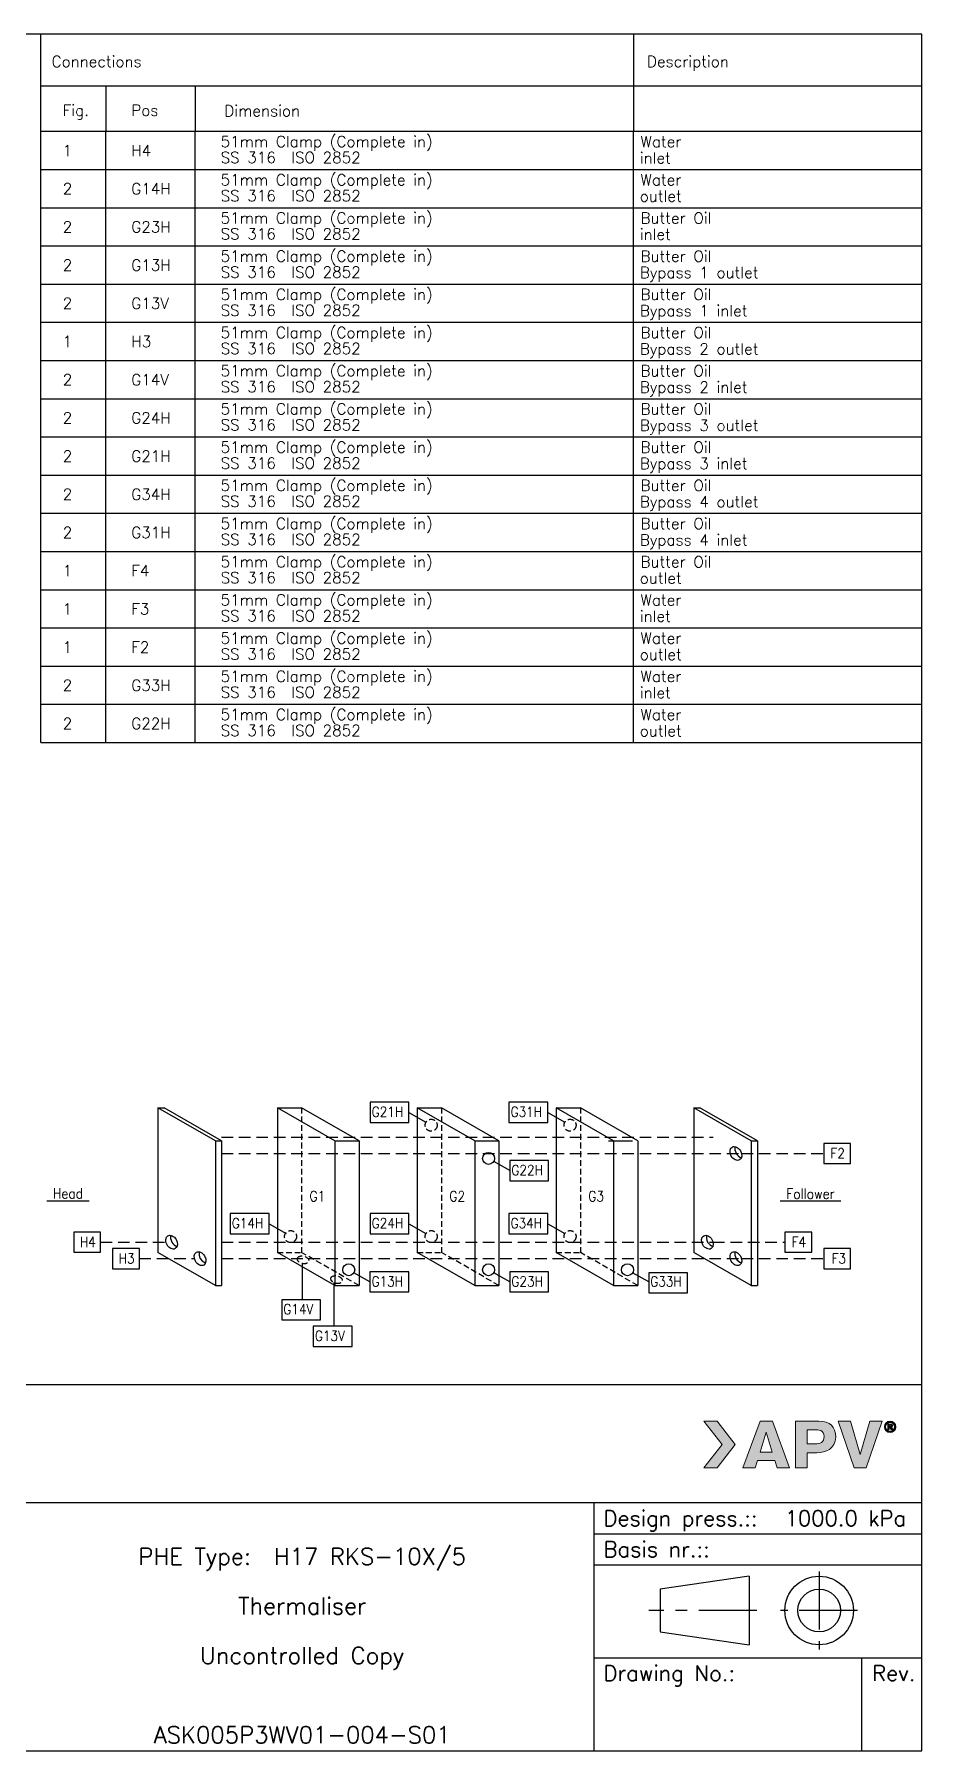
# Model space of a CAD drawing. Extents: x -206 to 10250, y 32 to 7175.
# Drawn here: x 6669 to 10250, y 250 to 7175 of the extents above; entities that cross this region are included whole.
import ezdxf
from ezdxf.enums import TextEntityAlignment as Align

# ---------------------------------------------------------------- set-up
doc = ezdxf.new("R2010")
doc.units = 0
doc.header["$LTSCALE"] = 187.5
for name, pattern in [('CENTER', [2, 1.25, -0.25, 0.25, -0.25]), ('DOGSL_1', [0]), ('HIDDEN', [0.375, 0.25, -0.125]), ('HIDDEN2', [0.1875, 0.125, -0.0625])]:
    doc.linetypes.add(name, pattern=pattern)
doc.layers.get('0').update_dxf_attribs({"linetype": 'CONTINUOUS'})
for name, color, linetype in [('1STGRID', 4, 'CONTINUOUS'), ('2NDGRID', 4, 'CONTINUOUS'), ('3RDGRID', 4, 'CONTINUOUS'), ('csl', 1, 'CENTER'), ('dim', 1, 'CONTINUOUS'), ('F2', 7, 'CONTINUOUS'), ('F3', 7, 'CONTINUOUS'), ('F4', 7, 'CONTINUOUS'), ('fsl', 3, 'CONTINUOUS'), ('G13H', 5, 'CONTINUOUS'), ('G13V', 5, 'CONTINUOUS'), ('G14H', 5, 'CONTINUOUS'), ('G14V', 5, 'CONTINUOUS'), ('G21H', 5, 'CONTINUOUS'), ('G22H', 5, 'CONTINUOUS'), ('G23H', 5, 'CONTINUOUS'), ('G24H', 5, 'CONTINUOUS'), ('G31H', 5, 'CONTINUOUS'), ('G33H', 5, 'CONTINUOUS'), ('G34H', 5, 'CONTINUOUS'), ('H3', 7, 'CONTINUOUS'), ('H4', 7, 'CONTINUOUS'), ('HECONNTABLE', 2, 'CONTINUOUS'), ('Layer 1', 7, 'CONTINUOUS'), ('MAINFRAME', 7, 'CONTINUOUS'), ('PHANTOM', 7, 'CONTINUOUS'), ('SECTION4', 7, 'CONTINUOUS'), ('text', 2, 'CONTINUOUS'), ('TITLEBLOCK', 7, 'CONTINUOUS')]:
    doc.layers.add(name, color=color, linetype=linetype)
doc.layers.get('0').freeze()
doc.styles.add('ROMANS', font='romans')
doc.styles.add('SIMPLEX', font='ROMANS.SHX')
doc.styles.get("Standard").update_dxf_attribs({"font": 'romans'})

# ---------------------------------------------------------------- blocks, each defined once
blk = doc.blocks.new('SECTION4')
at = {"color": 1, "linetype": 'HIDDEN'}
for p, q in [((705.6, 248.5), (2689.2, 248.5)), ((705.6, 182.1), (2804.1, 182.1)), ((705.6, -176.1), (2689.2, -175.8)), ((705.6, -242.1), (2804.1, -242.1))]:
    blk.add_line(p, q, dxfattribs=at)
at = {"layer": '1STGRID', "color": 3}
for p, q in [((931.1, 366.6), (931.1, -217.2)), ((1162.9, 232.8), (931.1, 366.6)), ((931.1, 366.6), (1028.8, 366.6)), ((1260.6, 232.8), (1028.8, 366.6)), ((1162.9, 232.8), (1162.9, -351)), ((1162.9, 232.8), (1260.6, 232.8)), ((1260.6, 232.8), (1260.6, -351)), ((1162.9, -351), (931.1, -217.2)), ((1162.9, -351), (1260.6, -351))]:
    blk.add_line(p, q, dxfattribs=at)
at = {"layer": '1STGRID', "color": 6, "linetype": 'HIDDEN2'}
for p in [(1028.8, 366.6), (931.1, -217.2), (1260.6, -351)]:
    blk.add_line(p, (1028.8, -217.2), dxfattribs=at)
at = {"layer": '2NDGRID', "color": 3}
for p, q in [((1495.5, 366.6), (1593.2, 366.6)), ((1727.3, 232.8), (1495.5, 366.6)), ((1495.5, 366.6), (1495.5, -217.2)), ((1824.9, 232.8), (1593.2, 366.6)), ((1727.3, 232.8), (1727.3, -351)), ((1727.3, 232.8), (1824.9, 232.8)), ((1824.9, 232.8), (1824.9, -351)), ((1727.3, -351), (1495.5, -217.2)), ((1727.3, -351), (1824.9, -351))]:
    blk.add_line(p, q, dxfattribs=at)
at = {"layer": '2NDGRID', "color": 6, "linetype": 'HIDDEN2'}
for p in [(1593.2, 366.6), (1495.5, -217.2), (1824.9, -351)]:
    blk.add_line(p, (1593.2, -217.2), dxfattribs=at)
at = {"layer": '3RDGRID', "color": 3}
for p, q in [((2056, 366.6), (2056, -217.2)), ((2287.8, 232.8), (2056, 366.6)), ((2056, 366.6), (2153.7, 366.6)), ((2385.4, 232.8), (2153.7, 366.6)), ((2266.7, 232.8), (2364.4, 232.8)), ((2287.8, 232.8), (2287.8, -351)), ((2385.4, 232.8), (2385.4, -351)), ((2287.8, -351), (2056, -217.2)), ((2287.8, -351), (2385.4, -351))]:
    blk.add_line(p, q, dxfattribs=at)
at = {"layer": '3RDGRID', "color": 6, "linetype": 'HIDDEN2'}
for p in [(2153.7, 366.6), (2056, -217.2), (2385.4, -351)]:
    blk.add_line(p, (2153.7, -217.2), dxfattribs=at)
at = {"layer": 'F2', "color": 6, "linetype": 'HIDDEN'}
blk.add_line((2804.1, 182.1), (3135.8, 182.1), dxfattribs=at)
at = {"layer": 'F2', "color": 6}
blk.add_lwpolyline([(3135.8, 222.7), (3135.8, 141.5), (3243.8, 141.5), (3243.8, 222.7)], close=True, dxfattribs=at)
at = {"layer": 'F2', "color": 3}
blk.add_ellipse((2781.3, 182.1), major_axis=(-15, 25.9), ratio=0.712585, dxfattribs=at)
blk.add_ellipse((2800.8, 193.4), major_axis=(-15, 25.9), ratio=0.712585, start_param=0.554103, end_param=2.58749, dxfattribs=at)
at = {"layer": 'F3', "color": 6, "linetype": 'HIDDEN'}
blk.add_line((2804.1, -242.1), (3135.8, -242.1), dxfattribs=at)
at = {"layer": 'F3', "color": 6}
blk.add_lwpolyline([(3135.8, -201.5), (3135.8, -282.7), (3243.8, -282.7), (3243.8, -201.5)], close=True, dxfattribs=at)
at = {"layer": 'F3', "color": 3}
blk.add_ellipse((2781.3, -242.1), major_axis=(-15, 25.9), ratio=0.712585, dxfattribs=at)
blk.add_ellipse((2800.8, -230.9), major_axis=(-15, 25.9), ratio=0.712585, start_param=0.554103, end_param=2.58749, dxfattribs=at)
at = {"layer": 'F4', "color": 6, "linetype": 'HIDDEN'}
blk.add_line((2689.2, -175.8), (2979.4, -175.8), dxfattribs=at)
at = {"layer": 'F4', "color": 6}
blk.add_lwpolyline([(2979.4, -135.2), (2979.4, -216.4), (3087.4, -216.4), (3087.4, -135.2)], close=True, dxfattribs=at)
at = {"layer": 'F4', "color": 3}
blk.add_ellipse((2666.4, -175.8), major_axis=(-15, 25.9), ratio=0.712585, dxfattribs=at)
blk.add_ellipse((2685.9, -164.5), major_axis=(-15, 25.9), ratio=0.712585, start_param=0.554103, end_param=2.58749, dxfattribs=at)
at = {"layer": 'G13H', "color": 5}
blk.add_line((1304.5, -336.2), (1239.9, -298.9), dxfattribs=at)
at = {"layer": 'G13H', "color": 6}
blk.add_lwpolyline([(1304.5, -295.7), (1304.5, -376.8), (1461.2, -376.8), (1461.2, -295.7)], close=True, dxfattribs=at)
at = {"layer": 'G13H', "color": 3}
blk.add_circle((1219, -286.9), 24.2, dxfattribs=at)
at = {"layer": 'G13V', "color": 5}
blk.add_line((1159, -339), (1159, -515.1), dxfattribs=at)
at = {"layer": 'G13V', "color": 6}
blk.add_lwpolyline([(1075.8, -515.1), (1075.8, -596.2), (1232.5, -596.2), (1232.5, -515.1)], close=True, dxfattribs=at)
at = {"layer": 'G13V', "color": 6, "linetype": 'HIDDEN2'}
blk.add_ellipse((1169.7, -326.8), major_axis=(-22.7, 6.2), ratio=0.650222, dxfattribs=at)
at = {"layer": 'G14H', "color": 6}
for p, q in [((740.7, -60.6), (740.7, -141.7)), ((897.4, -60.6), (740.7, -60.6)), ((897.4, -141.7), (897.4, -60.6)), ((740.7, -141.7), (897.4, -141.7))]:
    blk.add_line(p, q, dxfattribs=at)
at = {"layer": 'G14H', "color": 5}
blk.add_line((897.4, -101.2), (966.3, -141), dxfattribs=at)
at = {"layer": 'G14H', "color": 6, "linetype": 'HIDDEN2'}
blk.add_circle((984.1, -153.1), 24.2, dxfattribs=at)
at = {"layer": 'G14V', "color": 5}
blk.add_line((1031.6, -262.7), (1031.6, -407.8), dxfattribs=at)
at = {"layer": 'G14V', "color": 6}
for p, q in [((1105.1, -407.8), (948.5, -407.8)), ((948.5, -407.8), (948.5, -489)), ((1105.1, -489), (1105.1, -407.8)), ((948.5, -489), (1105.1, -489))]:
    blk.add_line(p, q, dxfattribs=at)
at = {"layer": 'G14V', "color": 6, "linetype": 'HIDDEN2'}
blk.add_ellipse((1034.7, -247.1), major_axis=(-22.7, 6.2), ratio=0.650222, dxfattribs=at)
at = {"layer": 'G21H', "color": 5}
blk.add_line((1461.7, 347.9), (1530.7, 308.1), dxfattribs=at)
at = {"layer": 'G21H', "color": 6}
blk.add_lwpolyline([(1305.1, 388.5), (1305.1, 307.3), (1461.7, 307.3), (1461.7, 388.5)], close=True, dxfattribs=at)
at = {"layer": 'G21H', "color": 6, "linetype": 'HIDDEN2'}
blk.add_circle((1551.6, 296), 24.2, dxfattribs=at)
at = {"layer": 'G22H', "color": 5}
blk.add_line((1868.9, 112.8), (1804.3, 150.1), dxfattribs=at)
at = {"layer": 'G22H', "color": 6}
blk.add_lwpolyline([(1868.9, 153.4), (1868.9, 72.3), (2025.6, 72.3), (2025.6, 153.4)], close=True, dxfattribs=at)
at = {"layer": 'G22H', "color": 3}
blk.add_circle((1783.4, 162.2), 24.2, dxfattribs=at)
at = {"layer": 'G23H', "color": 5}
blk.add_line((1868.9, -336.2), (1804.3, -298.9), dxfattribs=at)
at = {"layer": 'G23H', "color": 6}
blk.add_lwpolyline([(1868.9, -295.7), (1868.9, -376.8), (2025.6, -376.8), (2025.6, -295.7)], close=True, dxfattribs=at)
at = {"layer": 'G23H', "color": 3}
blk.add_circle((1783.4, -286.9), 24.2, dxfattribs=at)
at = {"layer": 'G24H', "color": 5}
blk.add_line((1461.7, -101.2), (1530.7, -141), dxfattribs=at)
at = {"layer": 'G24H', "color": 6}
blk.add_lwpolyline([(1305.1, -60.6), (1305.1, -141.7), (1461.7, -141.7), (1461.7, -60.6)], close=True, dxfattribs=at)
at = {"layer": 'G24H', "color": 6, "linetype": 'HIDDEN2'}
blk.add_circle((1551.6, -153.1), 24.2, dxfattribs=at)
at = {"layer": 'G31H', "color": 5}
blk.add_line((2022.2, 347.9), (2091.2, 308.1), dxfattribs=at)
at = {"layer": 'G31H', "color": 6}
blk.add_lwpolyline([(1865.6, 388.5), (1865.6, 307.3), (2022.2, 307.3), (2022.2, 388.5)], close=True, dxfattribs=at)
at = {"layer": 'G31H', "color": 6, "linetype": 'HIDDEN2'}
blk.add_circle((2112.1, 296), 24.2, dxfattribs=at)
at = {"layer": 'G33H', "color": 5}
blk.add_line((2429.4, -336.2), (2364.8, -298.9), dxfattribs=at)
at = {"layer": 'G33H', "color": 6}
blk.add_lwpolyline([(2429.4, -299.5), (2429.4, -380.6), (2586.1, -380.6), (2586.1, -299.5)], close=True, dxfattribs=at)
at = {"layer": 'G33H', "color": 3}
blk.add_circle((2343.9, -286.9), 24.2, dxfattribs=at)
at = {"layer": 'G34H', "color": 5}
blk.add_line((2022.2, -101.2), (2091.2, -141), dxfattribs=at)
at = {"layer": 'G34H', "color": 6}
blk.add_lwpolyline([(1865.6, -60.6), (1865.6, -141.7), (2022.2, -141.7), (2022.2, -60.6)], close=True, dxfattribs=at)
at = {"layer": 'G34H', "color": 6, "linetype": 'HIDDEN2'}
blk.add_circle((2112.1, -153.1), 24.2, dxfattribs=at)
at = {"layer": 'H3', "color": 6, "linetype": 'HIDDEN'}
blk.add_line((374, -242.1), (596.2, -242.1), dxfattribs=at)
at = {"layer": 'H3', "color": 6}
blk.add_lwpolyline([(266, -201.5), (266, -282.7), (374, -282.7), (374, -201.5)], close=True, dxfattribs=at)
at = {"layer": 'H3', "color": 3}
blk.add_ellipse((618.9, -242.1), major_axis=(-15, 25.9), ratio=0.712585, dxfattribs=at)
blk.add_ellipse((638.4, -230.9), major_axis=(-15, 25.9), ratio=0.712585, start_param=0.554103, end_param=2.58749, dxfattribs=at)
at = {"layer": 'H4', "color": 6, "linetype": 'HIDDEN'}
blk.add_line((217.6, -175.8), (481.2, -175.8), dxfattribs=at)
at = {"layer": 'H4', "color": 6}
blk.add_lwpolyline([(109.6, -135.2), (109.6, -216.4), (217.6, -216.4), (217.6, -135.2)], close=True, dxfattribs=at)
at = {"layer": 'H4', "color": 3}
blk.add_ellipse((504, -175.8), major_axis=(-15, 25.9), ratio=0.712585, dxfattribs=at)
blk.add_ellipse((523.5, -164.5), major_axis=(-15, 25.9), ratio=0.712585, start_param=0.554103, end_param=2.58749, dxfattribs=at)
at = {"layer": 'PHANTOM', "color": 3}
for p, q in [((680.6, 232.8), (448.9, 366.6)), ((448.9, 366.6), (448.9, -217.2)), ((448.9, 366.6), (473.9, 366.6)), ((705.6, 232.8), (473.9, 366.6)), ((2611.3, 366.6), (2611.3, -217.2)), ((2843, 232.8), (2611.3, 366.6)), ((2611.3, 366.6), (2636.2, 366.6)), ((2868, 232.8), (2636.2, 366.6)), ((680.6, 232.8), (680.6, -351)), ((680.6, 232.8), (705.6, 232.8)), ((705.6, 232.8), (705.6, -351)), ((2843, 232.8), (2843, -351)), ((2843, 232.8), (2868, 232.8)), ((2868, 232.8), (2868, -351)), ((680.6, -351), (448.9, -217.2)), ((2843, -351), (2611.3, -217.2)), ((680.6, -351), (705.6, -351)), ((2843, -351), (2868, -351))]:
    blk.add_line(p, q, dxfattribs=at)
at = {"layer": '1STGRID', "color": 2, "style": 'ROMANS', "width": 0.875}
blk.add_text('G1', height=41.62, dxfattribs=at).set_placement((1060.6, -11))
at = {"layer": '2NDGRID', "color": 2, "style": 'ROMANS', "width": 0.875}
blk.add_text('G2', height=41.62, dxfattribs=at).set_placement((1625, -11))
at = {"layer": '3RDGRID', "color": 2, "style": 'ROMANS', "width": 0.875}
blk.add_text('G3', height=41.62, dxfattribs=at).set_placement((2185.5, -11))
at = {"layer": 'F2', "color": 2, "style": 'ROMANS', "width": 0.875}
blk.add_text('F2', height=40.86, dxfattribs=at).set_placement((3192.2, 183), align=Align.MIDDLE)
at = {"layer": 'F3', "color": 2, "style": 'ROMANS', "width": 0.875}
blk.add_text('F3', height=40.86, dxfattribs=at).set_placement((3196.6, -241.3), align=Align.MIDDLE)
at = {"layer": 'F4', "color": 2, "style": 'ROMANS', "width": 0.875}
blk.add_text('F4', height=40.86, dxfattribs=at).set_placement((3035.7, -174.9), align=Align.MIDDLE)
at = {"layer": 'G13H', "color": 2, "style": 'ROMANS', "width": 0.875}
blk.add_text('G13H', height=40.86, dxfattribs=at).set_placement((1311, -354.6))
at = {"layer": 'G13V', "color": 2, "style": 'ROMANS', "width": 0.875}
blk.add_text('G13V', height=40.86, dxfattribs=at).set_placement((1082.3, -574))
at = {"layer": 'G14H', "color": 2, "style": 'ROMANS', "width": 0.875}
blk.add_text('G14H', height=40.86, dxfattribs=at).set_placement((747.2, -119.5))
at = {"layer": 'G14V', "color": 2, "style": 'ROMANS', "width": 0.875}
blk.add_text('G14V', height=40.86, dxfattribs=at).set_placement((955, -466.7))
at = {"layer": 'G21H', "color": 2, "style": 'ROMANS', "width": 0.875}
blk.add_text('G21H', height=40.86, dxfattribs=at).set_placement((1311.6, 329.6))
at = {"layer": 'G22H', "color": 2, "style": 'ROMANS', "width": 0.875}
blk.add_text('G22H', height=40.86, dxfattribs=at).set_placement((1875.4, 94.5))
at = {"layer": 'G23H', "color": 2, "style": 'ROMANS', "width": 0.875}
blk.add_text('G23H', height=40.86, dxfattribs=at).set_placement((1875.4, -354.6))
at = {"layer": 'G24H', "color": 2, "style": 'ROMANS', "width": 0.875}
blk.add_text('G24H', height=40.86, dxfattribs=at).set_placement((1311.6, -119.5))
at = {"layer": 'G31H', "color": 2, "style": 'ROMANS', "width": 0.875}
blk.add_text('G31H', height=40.86, dxfattribs=at).set_placement((1872.1, 329.6))
at = {"layer": 'G33H', "color": 2, "style": 'ROMANS', "width": 0.875}
blk.add_text('G33H', height=40.86, dxfattribs=at).set_placement((2435.9, -354.6))
at = {"layer": 'G34H', "color": 2, "style": 'ROMANS', "width": 0.875}
blk.add_text('G34H', height=40.86, dxfattribs=at).set_placement((1872.1, -119.5))
at = {"layer": 'H3', "color": 2, "style": 'ROMANS', "width": 0.875}
blk.add_text('H3', height=40.86, dxfattribs=at).set_placement((322.3, -241.3), align=Align.MIDDLE)
at = {"layer": 'H4', "color": 2, "style": 'ROMANS', "width": 0.875}
blk.add_text('H4', height=40.86, dxfattribs=at).set_placement((165.9, -174.9), align=Align.MIDDLE)
at = {"layer": 'PHANTOM', "color": 2, "style": 'ROMANS', "width": 0.875}
for s, height, p in [('%%U Head ', 41.62, (0, 0)), ('%%U Follower ', 41.618, (2959.8, -1.1))]:
    blk.add_text(s, height=height, dxfattribs=at).set_placement(p)
blk = doc.blocks.new('block 3')
at = {"layer": 'Layer 1'}
h = blk.add_hatch(color=97, dxfattribs=at)
h.dxf.hatch_style = 2
h.paths.add_polyline_path([(1.661, -1.5), (1.661, -1.5), (1.661, -1.5), (1.276, -1), (0.995, -1), (1.381, -1.5), (0.995, -2), (1.276, -2), (1.661, -1.5), (1.661, -1.5)])
h = blk.add_hatch(color=251, dxfattribs=at)
h.dxf.hatch_style = 2
h.paths.add_polyline_path([(2.557, -2), (2.507, -1.84), (2.139, -1.84), (2.089, -2), (1.823, -2), (2.194, -1), (2.455, -1), (2.823, -2)])
h.paths.add_polyline_path([(2.32, -1.238), (2.197, -1.66), (2.45, -1.66)])
h = blk.add_hatch(color=251, dxfattribs=at)
h.dxf.hatch_style = 2
edge = h.paths.add_edge_path()
edge.add_spline(control_points=[(3.446, -1), (3.683, -1), (3.807, -1.112), (3.807, -1.341), (3.807, -1.595), (3.585, -1.673), (3.404, -1.673), (3.404, -1.673), (3.201, -1.673), (3.201, -1.673), (3.201, -1.673), (3.201, -2), (3.201, -2), (3.201, -2), (2.95, -2), (2.95, -2), (2.95, -2), (2.95, -1), (2.95, -1), (2.95, -1), (3.446, -1), (3.446, -1)], knot_values=[0, 0, 0, 0, 1, 1, 1, 2, 2, 2, 3, 3, 3, 4, 4, 4, 5, 5, 5, 6, 6, 6, 7, 7, 7, 7], degree=3, periodic=0)
edge = h.paths.add_edge_path()
edge.add_spline(control_points=[(3.201, -1.487), (3.201, -1.487), (3.365, -1.487), (3.365, -1.487), (3.479, -1.487), (3.558, -1.46), (3.558, -1.33), (3.558, -1.186), (3.439, -1.184), (3.361, -1.184), (3.361, -1.184), (3.201, -1.184), (3.201, -1.184), (3.201, -1.184), (3.201, -1.487), (3.201, -1.487)], knot_values=[0, 0, 0, 0, 1, 1, 1, 2, 2, 2, 3, 3, 3, 4, 4, 4, 5, 5, 5, 5], degree=3, periodic=0)
h = blk.add_hatch(color=251, dxfattribs=at)
h.dxf.hatch_style = 2
h.paths.add_polyline_path([(4.455, -2), (4.2, -2), (3.857, -1), (4.123, -1), (4.33, -1.711), (4.535, -1), (4.802, -1)])
at = {"layer": 'Layer 1', "lineweight": 0}
for points in [[(1.661, -1.5), (1.661, -1.5), (1.661, -1.5), (1.276, -1), (0.995, -1), (1.381, -1.5), (0.995, -2), (1.276, -2), (1.661, -1.5), (1.661, -1.5), (1.661, -1.5)], [(2.557, -2), (2.507, -1.84), (2.139, -1.84), (2.089, -2), (1.823, -2), (2.194, -1), (2.455, -1), (2.823, -2), (2.557, -2)], [(4.455, -2), (4.2, -2), (3.857, -1), (4.123, -1), (4.33, -1.711), (4.535, -1), (4.802, -1), (4.455, -2)], [(2.32, -1.238), (2.197, -1.66), (2.45, -1.66), (2.32, -1.238)]]:
    blk.add_lwpolyline(points, dxfattribs=at)
for points, knots in [([(3.446, -1), (3.683, -1), (3.807, -1.112), (3.807, -1.341), (3.807, -1.595), (3.585, -1.673), (3.404, -1.673), (3.404, -1.673), (3.201, -1.673), (3.201, -1.673), (3.201, -1.673), (3.201, -2), (3.201, -2), (3.201, -2), (2.95, -2), (2.95, -2), (2.95, -2), (2.95, -1), (2.95, -1), (2.95, -1), (3.446, -1), (3.446, -1)], [0, 0, 0, 0, 1, 1, 1, 2, 2, 2, 3, 3, 3, 4, 4, 4, 5, 5, 5, 6, 6, 6, 7, 7, 7, 7]), ([(3.201, -1.487), (3.201, -1.487), (3.365, -1.487), (3.365, -1.487), (3.479, -1.487), (3.558, -1.46), (3.558, -1.33), (3.558, -1.186), (3.439, -1.184), (3.361, -1.184), (3.361, -1.184), (3.201, -1.184), (3.201, -1.184), (3.201, -1.184), (3.201, -1.487), (3.201, -1.487)], [0, 0, 0, 0, 1, 1, 1, 2, 2, 2, 3, 3, 3, 4, 4, 4, 5, 5, 5, 5])]:
    blk.add_open_spline(points, degree=3, knots=knots, dxfattribs=at)
blk = doc.blocks.new('block 6')
at = {"layer": 'Layer 1'}
h = blk.add_hatch(color=251, dxfattribs=at)
h.dxf.hatch_style = 2
edge = h.paths.add_edge_path()
edge.add_spline(control_points=[(4.977, -1.063), (4.994, -1.063), (5.022, -1.068), (5.022, -1.102), (5.022, -1.122), (5.011, -1.13), (4.998, -1.134), (4.998, -1.134), (5.025, -1.182), (5.025, -1.182), (5.025, -1.182), (4.993, -1.182), (4.993, -1.182), (4.993, -1.182), (4.969, -1.14), (4.969, -1.14), (4.969, -1.14), (4.95, -1.14), (4.95, -1.14), (4.95, -1.14), (4.95, -1.182), (4.95, -1.182), (4.95, -1.182), (4.92, -1.182), (4.92, -1.182), (4.92, -1.182), (4.92, -1.063), (4.92, -1.063), (4.92, -1.063), (4.977, -1.063), (4.977, -1.063)], knot_values=[0, 0, 0, 0, 1, 1, 1, 2, 2, 2, 3, 3, 3, 4, 4, 4, 5, 5, 5, 6, 6, 6, 7, 7, 7, 8, 8, 8, 9, 9, 9, 10, 10, 10, 10], degree=3, periodic=0)
edge = h.paths.add_edge_path()
edge.add_spline(control_points=[(4.95, -1.117), (4.95, -1.117), (4.975, -1.117), (4.975, -1.117), (4.992, -1.117), (4.993, -1.105), (4.993, -1.101), (4.993, -1.085), (4.98, -1.085), (4.975, -1.085), (4.975, -1.085), (4.95, -1.085), (4.95, -1.085), (4.95, -1.085), (4.95, -1.117), (4.95, -1.117)], knot_values=[0, 0, 0, 0, 1, 1, 1, 2, 2, 2, 3, 3, 3, 4, 4, 4, 5, 5, 5, 5], degree=3, periodic=0)
at = {"layer": 'Layer 1', "lineweight": 0}
for points, knots in [([(4.977, -1.063), (4.994, -1.063), (5.022, -1.068), (5.022, -1.102), (5.022, -1.122), (5.011, -1.13), (4.998, -1.134), (4.998, -1.134), (5.025, -1.182), (5.025, -1.182), (5.025, -1.182), (4.993, -1.182), (4.993, -1.182), (4.993, -1.182), (4.969, -1.14), (4.969, -1.14), (4.969, -1.14), (4.95, -1.14), (4.95, -1.14), (4.95, -1.14), (4.95, -1.182), (4.95, -1.182), (4.95, -1.182), (4.92, -1.182), (4.92, -1.182), (4.92, -1.182), (4.92, -1.063), (4.92, -1.063), (4.92, -1.063), (4.977, -1.063), (4.977, -1.063)], [0, 0, 0, 0, 1, 1, 1, 2, 2, 2, 3, 3, 3, 4, 4, 4, 5, 5, 5, 6, 6, 6, 7, 7, 7, 8, 8, 8, 9, 9, 9, 10, 10, 10, 10]), ([(4.95, -1.117), (4.95, -1.117), (4.975, -1.117), (4.975, -1.117), (4.992, -1.117), (4.993, -1.105), (4.993, -1.101), (4.993, -1.085), (4.98, -1.085), (4.975, -1.085), (4.975, -1.085), (4.95, -1.085), (4.95, -1.085), (4.95, -1.085), (4.95, -1.117), (4.95, -1.117)], [0, 0, 0, 0, 1, 1, 1, 2, 2, 2, 3, 3, 3, 4, 4, 4, 5, 5, 5, 5])]:
    blk.add_open_spline(points, degree=3, knots=knots, dxfattribs=at)
blk = doc.blocks.new('block 5')
at = {"layer": 'Layer 1'}
h = blk.add_hatch(color=251, dxfattribs=at)
h.dxf.hatch_style = 2
edge = h.paths.add_edge_path()
edge.add_spline(control_points=[(4.968, -1.244), (4.901, -1.244), (4.846, -1.189), (4.846, -1.122), (4.846, -1.055), (4.901, -1.001), (4.968, -1.001), (5.035, -1.001), (5.09, -1.055), (5.09, -1.122), (5.09, -1.189), (5.035, -1.244), (4.968, -1.244)], knot_values=[0, 0, 0, 0, 1, 1, 1, 2, 2, 2, 3, 3, 3, 4, 4, 4, 4], degree=3, periodic=0)
edge = h.paths.add_edge_path()
edge.add_spline(control_points=[(4.968, -1.028), (4.916, -1.028), (4.873, -1.07), (4.873, -1.122), (4.873, -1.174), (4.916, -1.217), (4.968, -1.217), (5.02, -1.217), (5.063, -1.174), (5.063, -1.122), (5.063, -1.07), (5.02, -1.028), (4.968, -1.028)], knot_values=[0, 0, 0, 0, 1, 1, 1, 2, 2, 2, 3, 3, 3, 4, 4, 4, 4], degree=3, periodic=0)
at = {"layer": 'Layer 1', "lineweight": 0}
for points in [[(4.968, -1.244), (4.901, -1.244), (4.846, -1.189), (4.846, -1.122), (4.846, -1.055), (4.901, -1.001), (4.968, -1.001), (5.035, -1.001), (5.09, -1.055), (5.09, -1.122), (5.09, -1.189), (5.035, -1.244), (4.968, -1.244)], [(4.968, -1.028), (4.916, -1.028), (4.873, -1.07), (4.873, -1.122), (4.873, -1.174), (4.916, -1.217), (4.968, -1.217), (5.02, -1.217), (5.063, -1.174), (5.063, -1.122), (5.063, -1.07), (5.02, -1.028), (4.968, -1.028)]]:
    blk.add_open_spline(points, degree=3, knots=[0, 0, 0, 0, 1, 1, 1, 2, 2, 2, 3, 3, 3, 4, 4, 4, 4], dxfattribs=at)
at = {"layer": 'Layer 1'}
blk.add_blockref('block 6', (0, 0), dxfattribs=at)
blk = doc.blocks.new('block 4')
at = {"layer": 'Layer 1'}
blk.add_blockref('block 5', (0, 0), dxfattribs=at)
blk = doc.blocks.new('block 2')
at = {"layer": 'Layer 1'}
for name in ['block 3', 'block 4']:
    blk.add_blockref(name, (0, 0), dxfattribs=at)

msp = doc.modelspace()

# ---------------------------------------------------------------- linework, layer by layer
at = {"layer": 'csl'}
for p, q in [((9836.06279934, 972.61138725), (9836.06279934, 658.47483864)), ((9585.01804931, 815.54311295), (9149.37714325, 815.54311295)), ((9990.44663451, 815.54311295), (9680.39041915, 815.54311295))]:
    msp.add_line(p, q, dxfattribs=at)
at = {"layer": 'dim'}
msp.add_line((10006.9029461, 625.03750843), (10006.9029461, 250.00000843), dxfattribs=at)
at = {"layer": 'fsl'}
for p, q in [((6694.97058912, 6783.64087443), (6694.97058912, 7175.00000843)), ((9086.85724579, 7175.00000843), (9086.85724579, 6783.64087443)), ((10249.99998879, 6966.36090717), (6694.97058912, 6966.36090717)), ((6956.91794674, 6966.36090717), (6956.91794674, 6783.64087443)), ((7317.62589151, 6966.36090717), (7317.62589151, 6783.64087443)), ((6694.97058912, 6783.64087443), (10249.99998879, 6783.64087443)), ((8928.71850051, 1125.08750843), (10249.99998879, 1125.08750843)), ((8928.71850051, 1000.07500843), (10249.99998879, 1000.07500843)), ((9554.25393456, 953.90090353), (9194.49246142, 901.76608389)), ((9194.49246142, 901.76608389), (9194.49246142, 729.320142)), ((9554.25393456, 953.90090353), (9554.25393456, 677.18532236)), ((9194.49246142, 729.320142), (9554.25393456, 677.18532236)), ((8928.71850051, 625.03750843), (10249.99998879, 625.03750843))]:
    msp.add_line(p, q, dxfattribs=at)
for major_axis in [(0, 138.35779059), (0, 86.22297095)]:
    msp.add_ellipse((9836.06279934, 815.54311295), major_axis=major_axis, ratio=0.99990001, start_param=4.7123889804, end_param=10.9955742875, dxfattribs=at)
at = {"layer": 'HECONNTABLE'}
for p, q in [((6694.97058912, 6629.53241183), (6694.97058912, 6783.64087443)), ((6956.91794674, 6629.53241183), (6956.91794674, 6783.64087443)), ((7317.62589151, 6629.53241183), (7317.62589151, 6783.64087443)), ((9086.85724579, 6629.53241183), (9086.85724579, 6783.64087443)), ((6694.97058912, 6629.53241183), (10249.99998879, 6629.53241183)), ((6694.97058912, 6475.42394923), (6694.97058912, 6629.53241183)), ((6956.91794674, 6475.42394923), (6956.91794674, 6629.53241183)), ((7317.62589151, 6475.42394923), (7317.62589151, 6629.53241183)), ((9086.85724579, 6475.42394923), (9086.85724579, 6629.53241183)), ((6694.97058912, 6475.42394923), (10249.99998879, 6475.42394923)), ((6694.97058912, 6321.31548663), (6694.97058912, 6475.42394923)), ((6956.91794674, 6321.31548663), (6956.91794674, 6475.42394923)), ((7317.62589151, 6321.31548663), (7317.62589151, 6475.42394923)), ((9086.85724579, 6321.31548663), (9086.85724579, 6475.42394923)), ((6694.97058912, 6321.31548663), (10249.99998879, 6321.31548663)), ((6694.97058912, 6167.20702403), (6694.97058912, 6321.31548663)), ((6956.91794674, 6167.20702403), (6956.91794674, 6321.31548663)), ((7317.62589151, 6167.20702403), (7317.62589151, 6321.31548663)), ((9086.85724579, 6167.20702403), (9086.85724579, 6321.31548663)), ((6694.97058912, 6167.20702403), (10249.99998879, 6167.20702403)), ((6694.97058912, 6013.09856144), (6694.97058912, 6167.20702403)), ((6956.91794674, 6013.09856144), (6956.91794674, 6167.20702403)), ((7317.62589151, 6013.09856144), (7317.62589151, 6167.20702403)), ((9086.85724579, 6013.09856144), (9086.85724579, 6167.20702403)), ((6694.97058912, 6013.09856144), (10249.99998879, 6013.09856144)), ((6694.97058912, 5858.99009884), (6694.97058912, 6013.09856144)), ((6956.91794674, 5858.99009884), (6956.91794674, 6013.09856144)), ((7317.62589151, 5858.99009884), (7317.62589151, 6013.09856144)), ((9086.85724579, 5858.99009884), (9086.85724579, 6013.09856144)), ((6694.97058912, 5858.99009884), (10249.99998879, 5858.99009884)), ((6694.97058912, 5704.88163624), (6694.97058912, 5858.99009884)), ((6956.91794674, 5704.88163624), (6956.91794674, 5858.99009884)), ((7317.62589151, 5704.88163624), (7317.62589151, 5858.99009884)), ((9086.85724579, 5704.88163624), (9086.85724579, 5858.99009884)), ((6694.97058912, 5704.88163624), (10249.99998879, 5704.88163624)), ((6694.97058912, 5550.77317364), (6694.97058912, 5704.88163624)), ((6956.91794674, 5550.77317364), (6956.91794674, 5704.88163624)), ((7317.62589151, 5550.77317364), (7317.62589151, 5704.88163624)), ((9086.85724579, 5550.77317364), (9086.85724579, 5704.88163624)), ((6694.97058912, 5550.77317364), (10249.99998879, 5550.77317364)), ((6694.97058912, 5396.66471104), (6694.97058912, 5550.77317364)), ((6956.91794674, 5396.66471104), (6956.91794674, 5550.77317364)), ((7317.62589151, 5396.66471104), (7317.62589151, 5550.77317364)), ((9086.85724579, 5396.66471104), (9086.85724579, 5550.77317364)), ((6694.97058912, 5396.66471104), (10249.99998879, 5396.66471104)), ((6694.97058912, 5242.55624844), (6694.97058912, 5396.66471104)), ((6956.91794674, 5242.55624844), (6956.91794674, 5396.66471104)), ((7317.62589151, 5242.55624844), (7317.62589151, 5396.66471104)), ((9086.85724579, 5242.55624844), (9086.85724579, 5396.66471104)), ((6694.97058912, 5242.55624844), (10249.99998879, 5242.55624844)), ((6694.97058912, 5088.44778584), (6694.97058912, 5242.55624844)), ((6956.91794674, 5088.44778584), (6956.91794674, 5242.55624844)), ((7317.62589151, 5088.44778584), (7317.62589151, 5242.55624844)), ((9086.85724579, 5088.44778584), (9086.85724579, 5242.55624844)), ((6694.97058912, 5088.44778584), (10249.99998879, 5088.44778584)), ((6694.97058912, 4934.33932324), (6694.97058912, 5088.44778584)), ((6956.91794674, 4934.33932324), (6956.91794674, 5088.44778584)), ((7317.62589151, 4934.33932324), (7317.62589151, 5088.44778584)), ((9086.85724579, 4934.33932324), (9086.85724579, 5088.44778584)), ((6694.97058912, 4934.33932324), (10249.99998879, 4934.33932324)), ((6694.97058912, 4780.23086065), (6694.97058912, 4934.33932324)), ((6956.91794674, 4780.23086065), (6956.91794674, 4934.33932324)), ((7317.62589151, 4780.23086065), (7317.62589151, 4934.33932324)), ((9086.85724579, 4780.23086065), (9086.85724579, 4934.33932324)), ((6694.97058912, 4780.23086065), (10249.99998879, 4780.23086065)), ((6694.97058912, 4626.12239805), (6694.97058912, 4780.23086065)), ((6956.91794674, 4626.12239805), (6956.91794674, 4780.23086065)), ((7317.62589151, 4626.12239805), (7317.62589151, 4780.23086065)), ((9086.85724579, 4626.12239805), (9086.85724579, 4780.23086065)), ((6694.97058912, 4626.12239805), (10249.99998879, 4626.12239805)), ((6694.97058912, 4472.01393545), (6694.97058912, 4626.12239805)), ((6956.91794674, 4472.01393545), (6956.91794674, 4626.12239805)), ((7317.62589151, 4472.01393545), (7317.62589151, 4626.12239805)), ((9086.85724579, 4472.01393545), (9086.85724579, 4626.12239805)), ((6694.97058912, 4472.01393545), (10249.99998879, 4472.01393545)), ((6694.97058912, 4317.90547285), (6694.97058912, 4472.01393545)), ((6956.91794674, 4317.90547285), (6956.91794674, 4472.01393545)), ((7317.62589151, 4317.90547285), (7317.62589151, 4472.01393545)), ((9086.85724579, 4317.90547285), (9086.85724579, 4472.01393545)), ((6694.97058912, 4317.90547285), (10249.99998879, 4317.90547285))]:
    msp.add_line(p, q, dxfattribs=at)
at = {"layer": 'MAINFRAME'}
msp.add_lwpolyline([(249.99998879, 250.00000843), (10249.99998879, 250.00000843), (10249.99998879, 7175.00000843), (249.99998879, 7175.00000843)], close=True, dxfattribs=at)
at = {"layer": 'TITLEBLOCK', "color": 7, "linetype": 'DOGSL_1'}
for p, q in [((10249.99998879, 1726.45816958), (5249.99998879, 1726.45816958)), ((10249.99998879, 1250.10000843), (5249.99998879, 1250.10000843))]:
    msp.add_line(p, q, dxfattribs=at)
at = {"layer": 'TITLEBLOCK'}
msp.add_line((8928.71850051, 250.00000843), (8928.71850051, 1250.10000843), dxfattribs=at)

# ---------------------------------------------------------------- block references
at = {"layer": 'Layer 1', "xscale": 189.0830634053, "yscale": 189.0830634053, "zscale": 189.0830634053}
msp.add_blockref('block 2', (9183.10968327, 1768.69655335), dxfattribs=at)
at = {"layer": 'SECTION4'}
msp.add_blockref('SECTION4', (6718.80362229, 2477.42536683), dxfattribs=at)

# ---------------------------------------------------------------- texts
at = {"layer": 'HECONNTABLE', "style": 'SIMPLEX'}
for s, p in [('1', (6783.50949413, 6683.54071686)), ('H4', (7059.97711022, 6683.54071686)), ('51mm Clamp (Complete in)', (7420.68505499, 6719.82217028)), ('Water', (9115.0200261, 6719.5653558)), ('SS 316  ISO 2852', (7420.68505499, 6655.41787018)), ('inlet', (9112.27249679, 6653.80082502)), ('51mm Clamp (Complete in)', (7420.68505499, 6565.71370768)), ('Water', (9115.0200261, 6565.4568932)), ('2', (6783.50949413, 6529.43225427)), ('G14H', (7059.97711022, 6529.43225427)), ('SS 316  ISO 2852', (7420.68505499, 6501.30940758)), ('outlet', (9112.27249679, 6499.69236243)), ('51mm Clamp (Complete in)', (7420.68505499, 6411.60524509)), ('Butter Oil', (9115.0200261, 6411.3484306)), ('2', (6783.50949413, 6375.32379167)), ('G23H', (7059.97711022, 6375.32379167)), ('SS 316  ISO 2852', (7420.68505499, 6347.20094499)), ('inlet', (9112.27249679, 6345.58389983)), ('51mm Clamp (Complete in)', (7420.68505499, 6257.49678249)), ('Butter Oil', (9115.0200261, 6257.239968)), ('2', (6783.50949413, 6221.21532907)), ('G13H', (7059.97711022, 6221.21532907)), ('SS 316  ISO 2852', (7420.68505499, 6193.09248239)), ('Bypass 1 outlet', (9112.27249679, 6191.47543723)), ('2', (6783.50949413, 6067.10686647)), ('G13V', (7059.97711022, 6067.10686647)), ('51mm Clamp (Complete in)', (7420.68505499, 6103.38831989)), ('Butter Oil', (9115.0200261, 6103.1315054)), ('SS 316  ISO 2852', (7420.68505499, 6038.98401979)), ('Bypass 1 inlet', (9112.27249679, 6037.36697463)), ('1', (6783.50949413, 5912.99840387)), ('H3', (7059.97711022, 5912.99840387)), ('51mm Clamp (Complete in)', (7420.68505499, 5949.27985729)), ('Butter Oil', (9115.0200261, 5949.0230428)), ('SS 316  ISO 2852', (7420.68505499, 5884.87555719)), ('Bypass 2 outlet', (9112.27249679, 5883.25851203)), ('51mm Clamp (Complete in)', (7420.68505499, 5795.17139469)), ('Butter Oil', (9115.0200261, 5794.91458021)), ('2', (6783.50949413, 5758.88994127)), ('G14V', (7059.97711022, 5758.88994127)), ('SS 316  ISO 2852', (7420.68505499, 5730.76709459)), ('Bypass 2 inlet', (9112.27249679, 5729.15004943)), ('51mm Clamp (Complete in)', (7420.68505499, 5641.06293209)), ('Butter Oil', (9115.0200261, 5640.80611761)), ('2', (6783.50949413, 5604.78147867)), ('G24H', (7059.97711022, 5604.78147867)), ('SS 316  ISO 2852', (7420.68505499, 5576.65863199)), ('Bypass 3 outlet', (9112.27249679, 5575.04158683)), ('51mm Clamp (Complete in)', (7420.68505499, 5486.95446949)), ('2', (6783.50949413, 5450.67301607)), ('G21H', (7059.97711022, 5450.67301607)), ('Butter Oil', (9115.0200261, 5486.69765501)), ('SS 316  ISO 2852', (7420.68505499, 5422.55016939)), ('Bypass 3 inlet', (9112.27249679, 5420.93312423)), ('2', (6783.50949413, 5296.56455348)), ('G34H', (7059.97711022, 5296.56455348)), ('51mm Clamp (Complete in)', (7420.68505499, 5332.84600689)), ('Butter Oil', (9115.0200261, 5332.58919241)), ('SS 316  ISO 2852', (7420.68505499, 5268.44170679)), ('Bypass 4 outlet', (9112.27249679, 5266.82466164)), ('51mm Clamp (Complete in)', (7420.68505499, 5178.7375443)), ('Butter Oil', (9115.0200261, 5178.48072981)), ('2', (6783.50949413, 5142.45609088)), ('G31H', (7059.97711022, 5142.45609088)), ('SS 316  ISO 2852', (7420.68505499, 5114.3332442)), ('Bypass 4 inlet', (9112.27249679, 5112.71619904)), ('51mm Clamp (Complete in)', (7420.68505499, 5024.6290817)), ('Butter Oil', (9115.0200261, 5024.37226721)), ('1', (6783.50949413, 4988.34762828)), ('F4', (7059.97711022, 4988.34762828)), ('SS 316  ISO 2852', (7420.68505499, 4960.2247816)), ('outlet', (9112.27249679, 4958.60773644)), ('51mm Clamp (Complete in)', (7420.68505499, 4870.5206191)), ('1', (6783.50949413, 4834.23916568)), ('F3', (7059.97711022, 4834.23916568)), ('SS 316  ISO 2852', (7420.68505499, 4806.116319)), ('inlet', (9112.27249679, 4804.49927384)), ('Water', (9115.0200261, 4870.26380461)), ('1', (6783.50949413, 4680.13070308)), ('F2', (7059.97711022, 4680.13070308)), ('51mm Clamp (Complete in)', (7420.68505499, 4716.4121565)), ('Water', (9115.0200261, 4716.15534201)), ('SS 316  ISO 2852', (7420.68505499, 4652.0078564)), ('outlet', (9112.27249679, 4650.39081124)), ('2', (6783.50949413, 4526.02224048)), ('G33H', (7059.97711022, 4526.02224048)), ('51mm Clamp (Complete in)', (7420.68505499, 4562.3036939)), ('Water', (9115.0200261, 4562.04687942)), ('SS 316  ISO 2852', (7420.68505499, 4497.8993938)), ('inlet', (9112.27249679, 4496.28234864)), ('51mm Clamp (Complete in)', (7420.68505499, 4408.1952313)), ('Water', (9115.0200261, 4407.93841682)), ('2', (6783.50949413, 4371.91377788)), ('G22H', (7059.97711022, 4371.91377788)), ('SS 316  ISO 2852', (7420.68505499, 4343.7909312)), ('outlet', (9112.27249679, 4342.17388604))]:
    msp.add_text(s, height=44.88, dxfattribs=at).set_placement(p)
at = {"layer": 'text'}
for s, p in [('Connections', (6738.46319649, 7042.71619213)), ('Description', (9141.17789424, 7042.71619213)), ('Fig.', (6783.50949413, 6845.99345498)), ('Pos', (7059.97711022, 6845.99345498)), ('Dimension', (7435.53635948, 6843.91296037))]:
    msp.add_text(s, height=44.88, dxfattribs=at).set_placement(p)
at = {"layer": 'text', "style": 'ROMANS', "width": 0.9999}
for s, p in [('Design press.::', (8966.21850051, 1187.59375843)), ('Basis nr.::     ', (8966.21850051, 1062.58125843)), ('Drawing No.:', (8966.21850051, 562.53125843)), ('Rev.', (10050.33265385, 562.53125843))]:
    msp.add_text(s, height=62.50625, dxfattribs=at).set_placement(p, align=Align.MIDDLE_LEFT)
msp.add_text('1000.0 kPa', height=62.50625, dxfattribs=at).set_placement((10187.49998879, 1156.34063343), align=Align.RIGHT)
at = {"layer": 'TITLEBLOCK', "color": 3, "style": 'ROMANS', "width": 0.9999}
for s, p in [('PHE Type:  H17 RKS-10X/5', (7749.99998879, 1000.07500843)), ('Thermaliser', (7749.99998879, 800.05500843)), ('Uncontrolled Copy', (7749.99998879, 600.03500843)), ('ASK005P3WV01-004-S01', (7749.99998879, 280.40648246))]:
    msp.add_text(s, height=67.50675, dxfattribs=at).set_placement(p, align=Align.CENTER)

doc.saveas('drawing.dxf')
